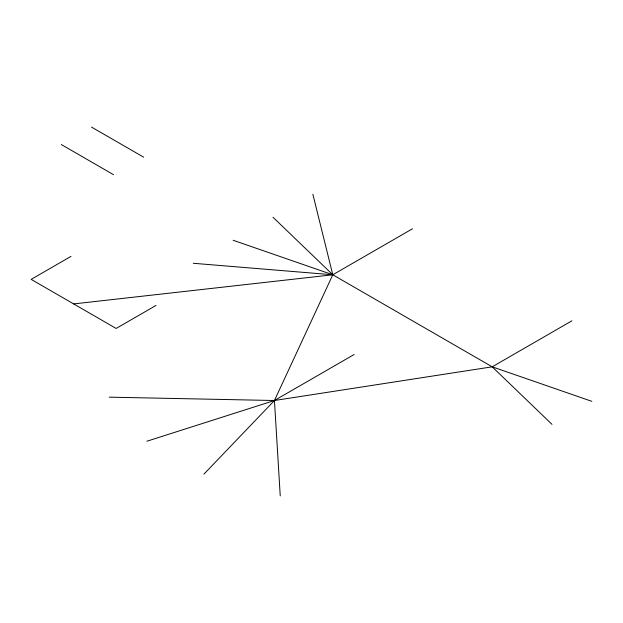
<?xml version="1.0" encoding="UTF-8"?>
<svg xmlns="http://www.w3.org/2000/svg" width="623" height="623" viewBox="0 0 623 623"><rect width="100%" height="100%" fill="white"/><g stroke="black" fill="none" stroke-linecap="round" stroke-linejoin="round"><path stroke-width="0.93" d="M203.939 474.134L274.439 400.511L332.791 274.782L412.504 228.766M71.006 256.365L31.15 279.377L116.158 328.453L156.015 305.441M146.927 441.216L274.439 400.511L354.152 354.495M109.22 397.163L274.439 400.511L492.209 366.822L571.922 320.806M73.654 303.915L332.791 274.782L492.209 366.822L591.85 401.337M193.301 263.28L332.791 274.782L312.863 194.244M233.15 240.268L332.791 274.782L273.006 217.256M91.542 127.1L143.718 157.214M61.319 144.544L113.487 174.666M492.209 366.822L551.994 424.349M274.439 400.511L280.241 495.9"/></g></svg>
